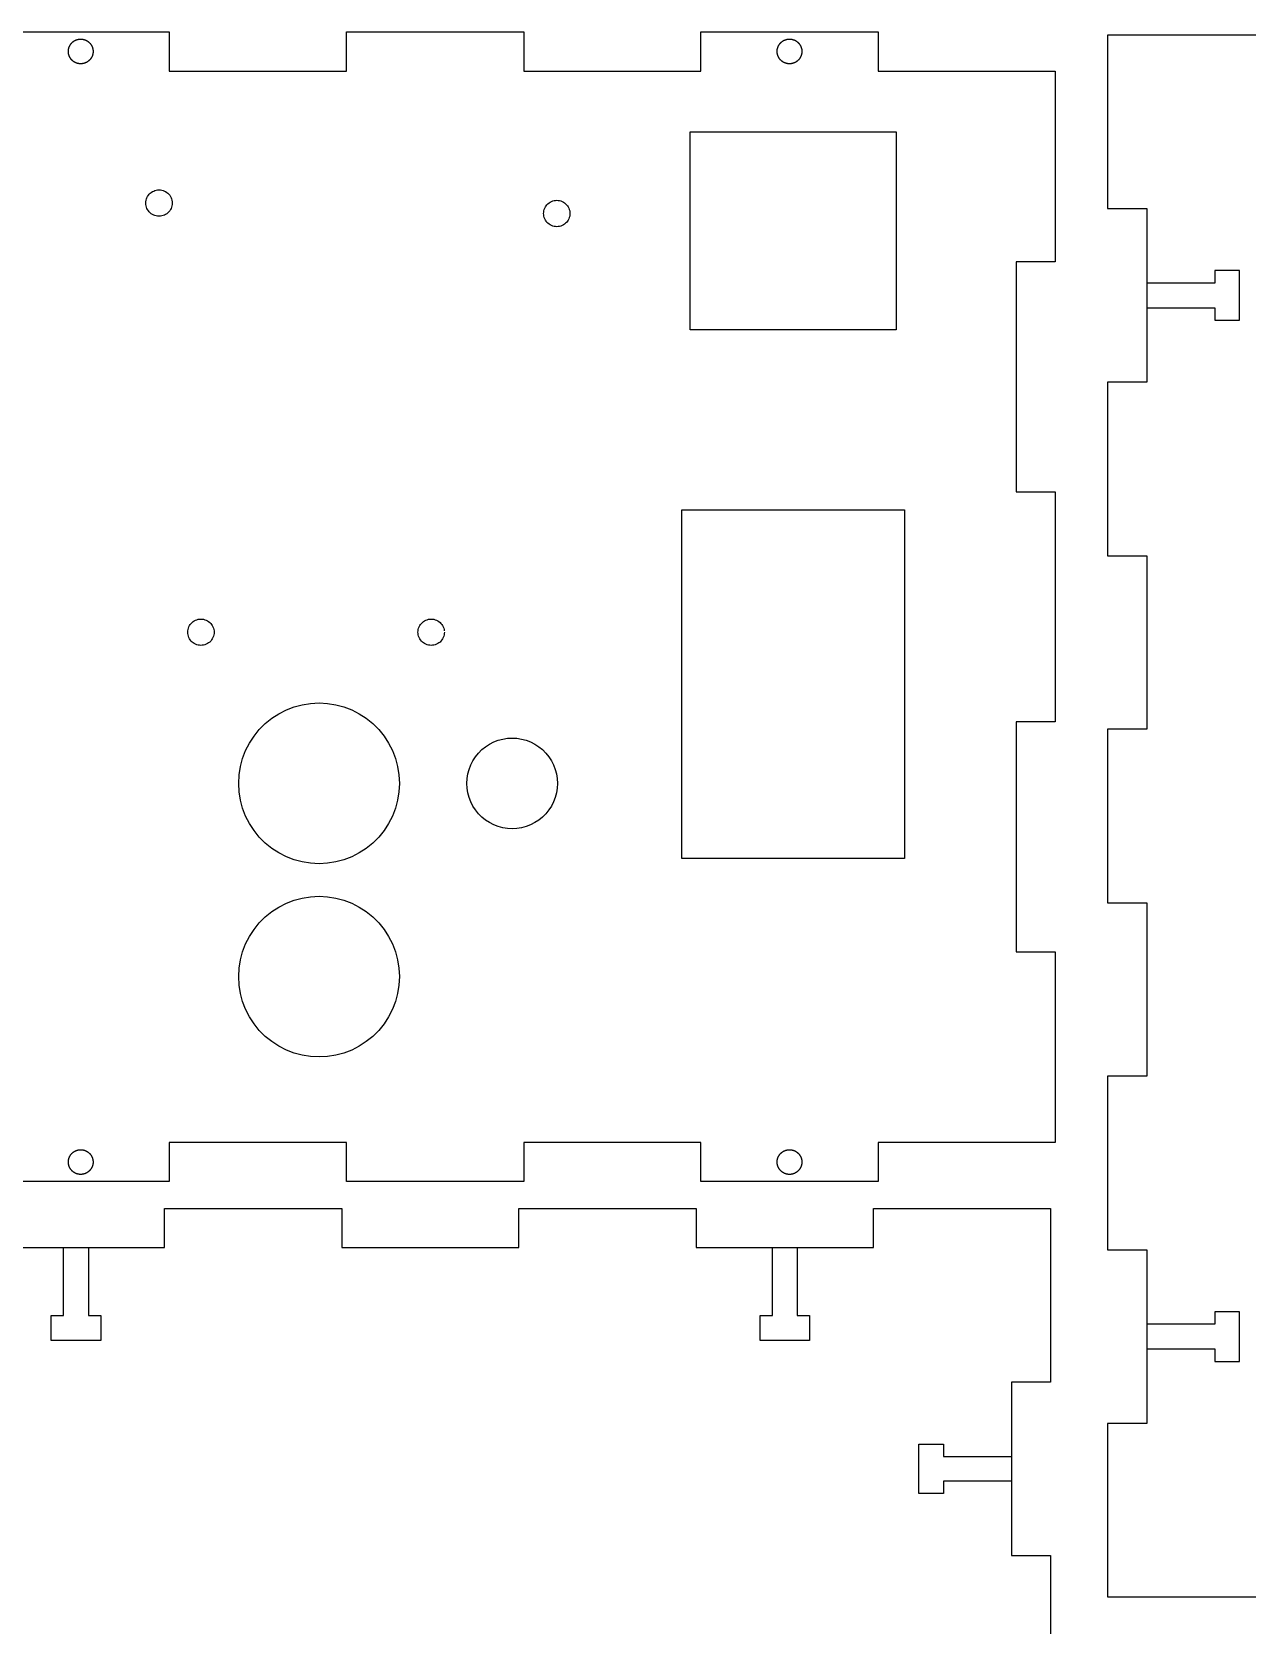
# Model space of a CAD drawing. Extents: x 9 to 577, y 117 to 593.
# Drawn here: x 165.9 to 313.4, y 399.9 to 593.2 of the extents above; entities that cross this region are included whole.
import ezdxf

# ---------------------------------------------------------------- set-up
doc = ezdxf.new("R2010")
doc.units = 0
doc.layers.add('Layer_1', color=7, linetype='CONTINUOUS')

msp = doc.modelspace()

# ---------------------------------------------------------------- linework, layer by layer
at = {"layer": 'Layer_1', "color": 7}
for points in [[(161.094279, 593.202466), (182.594278, 593.202466), (182.594278, 588.452468), (204.094278, 588.452468), (204.094278, 593.202466), (225.594277, 593.202466), (225.594277, 588.452468), (247.094276, 588.452468), (247.094276, 593.202466), (268.594276, 593.202466), (268.594276, 588.452468), (290.094275, 588.452468), (290.094275, 565.302459), (285.344277, 565.302459), (285.344277, 537.402464), (290.094275, 537.402464), (290.094275, 509.502466), (285.344277, 509.502466), (285.344277, 481.602466), (290.094275, 481.602466), (290.094275, 458.452466)], [(170.344282, 590.827453), (170.344282, 590.827453), (170.344507, 590.853699), (170.344507, 590.879946), (170.344507, 590.906193), (170.34733, 590.932439), (170.350152, 590.958404), (170.352974, 590.984368), (170.355796, 591.010333), (170.359183, 591.036297), (170.363134, 591.062262), (170.367367, 591.087944), (170.372165, 591.113626), (170.377527, 591.139308), (170.383172, 591.16499), (170.389381, 591.19039), (170.395872, 591.21579), (170.402927, 591.240908), (170.410265, 591.266026), (170.418167, 591.291144), (170.426352, 591.315979), (170.435101, 591.340533), (170.444414, 591.365086), (170.45401, 591.389357), (170.463887, 591.413628), (170.47433, 591.437617), (170.485054, 591.461324), (170.496343, 591.48503), (170.507914, 591.508455), (170.52005, 591.531597), (170.532467, 591.554739), (170.54545, 591.577599), (170.558714, 591.600177), (170.572261, 591.622473), (170.586372, 591.644486), (170.600765, 591.666217), (170.615723, 591.687666), (170.630963, 591.708833), (170.646485, 591.729999), (170.662572, 591.750884), (170.678941, 591.771486), (170.695592, 591.791806), (170.712525, 591.811844), (170.730023, 591.831599), (170.747803, 591.85079), (170.765865, 591.869699), (170.78421, 591.888326), (170.802836, 591.90667), (170.821745, 591.924733), (170.840936, 591.942513), (170.860692, 591.96001), (170.88073, 591.976944), (170.90105, 591.993595), (170.921652, 592.009964), (170.942536, 592.025768), (170.963703, 592.04129), (170.98487, 592.05653), (171.006318, 592.071488), (171.02805, 592.085882), (171.050063, 592.099993), (171.072358, 592.113539), (171.094936, 592.126804), (171.117796, 592.139786), (171.140938, 592.152204), (171.164081, 592.164339), (171.187505, 592.17591), (171.211212, 592.187199), (171.234918, 592.197924), (171.258907, 592.208366), (171.283178, 592.218244), (171.30745, 592.227839), (171.332003, 592.237153), (171.356556, 592.245902), (171.381392, 592.254086), (171.40651, 592.261988), (171.431627, 592.269326), (171.456745, 592.276382), (171.482145, 592.282873), (171.507545, 592.289082), (171.533227, 592.294726), (171.55891, 592.300088), (171.584592, 592.304886), (171.610274, 592.309119), (171.636238, 592.31307), (171.662203, 592.316457), (171.688167, 592.319279), (171.714132, 592.322102), (171.740096, 592.324924), (171.766343, 592.327746), (171.79259, 592.327746), (171.818836, 592.327746), (171.845083, 592.327972), (171.87133, 592.327746), (171.897576, 592.327746), (171.923823, 592.327746), (171.95007, 592.324924), (171.976034, 592.322102), (172.001998, 592.319279), (172.027963, 592.316457), (172.053927, 592.31307), (172.079892, 592.309119), (172.105574, 592.304886), (172.131256, 592.300088), (172.156938, 592.294726), (172.182621, 592.289082), (172.208021, 592.282873), (172.233421, 592.276382), (172.258538, 592.269326), (172.283656, 592.261988), (172.308774, 592.254086), (172.33361, 592.245902), (172.358163, 592.237153), (172.382716, 592.227839), (172.406987, 592.218244), (172.431258, 592.208366), (172.455247, 592.197924), (172.478954, 592.187199), (172.502661, 592.17591), (172.526085, 592.164339), (172.549227, 592.152204), (172.572087, 592.139786), (172.594947, 592.126804), (172.617525, 592.113539), (172.639821, 592.099993), (172.661834, 592.085882), (172.683565, 592.071488), (172.705014, 592.05653), (172.726463, 592.04129), (172.74763, 592.025768), (172.768514, 592.009964), (172.789116, 591.993595), (172.809436, 591.976944), (172.829192, 591.96001), (172.848947, 591.942513), (172.868138, 591.924733), (172.887047, 591.90667), (172.905674, 591.888326), (172.924018, 591.869699), (172.942081, 591.85079), (172.959861, 591.831599), (172.977076, 591.811844), (172.99401, 591.791806), (173.010661, 591.771486), (173.02703, 591.750884), (173.042834, 591.729999), (173.058356, 591.708833), (173.073596, 591.687666), (173.088554, 591.666217), (173.102947, 591.644486), (173.117058, 591.622473), (173.130887, 591.600177), (173.144152, 591.577599), (173.157134, 591.554739), (173.169552, 591.531597), (173.181687, 591.508455), (173.193258, 591.48503), (173.204547, 591.461324), (173.215554, 591.437617), (173.225996, 591.413628), (173.236156, 591.389357), (173.245752, 591.365086), (173.255065, 591.340533), (173.263814, 591.315979), (173.271998, 591.291144), (173.279901, 591.266026), (173.287238, 591.240908), (173.294294, 591.21579), (173.300785, 591.19039), (173.306994, 591.16499), (173.312638, 591.139308), (173.317718, 591.113626), (173.322516, 591.087944), (173.32675, 591.062262), (173.330701, 591.036297), (173.334087, 591.010333), (173.337192, 590.984368), (173.340014, 590.958404), (173.342836, 590.932439), (173.345658, 590.906193), (173.345658, 590.879946), (173.345658, 590.853699), (173.345884, 590.827453), (173.345658, 590.801206), (173.345658, 590.774959), (173.345658, 590.748713), (173.342836, 590.722466), (173.340014, 590.696502), (173.337192, 590.670537), (173.334087, 590.644573), (173.330701, 590.618608), (173.32675, 590.592644), (173.322516, 590.566962), (173.317718, 590.541279), (173.312638, 590.515597), (173.306994, 590.489915), (173.300785, 590.464515), (173.294294, 590.439115), (173.287238, 590.413997), (173.279901, 590.388879), (173.271998, 590.363762), (173.263814, 590.338926), (173.255065, 590.314373), (173.245752, 590.289819), (173.236156, 590.265548), (173.225996, 590.241277), (173.215554, 590.217288), (173.204547, 590.193582), (173.193258, 590.169875), (173.181687, 590.14645), (173.169552, 590.123308), (173.157134, 590.100448), (173.144152, 590.077588), (173.130887, 590.05501), (173.117058, 590.032715), (173.102947, 590.010702), (173.088554, 589.98897), (173.073596, 589.967522), (173.058356, 589.946073), (173.042834, 589.924906), (173.02703, 589.904022), (173.010661, 589.883419), (172.99401, 589.863099), (172.977076, 589.843344), (172.959861, 589.823588), (172.942081, 589.804397), (172.924018, 589.785488), (172.905674, 589.766862), (172.887047, 589.748517), (172.868138, 589.730455), (172.848947, 589.712675), (172.829192, 589.695177), (172.809436, 589.678244), (172.789116, 589.661593), (172.768514, 589.645224), (172.74763, 589.629419), (172.726463, 589.613897), (172.705014, 589.598657), (172.683565, 589.583982), (172.661834, 589.569588), (172.639821, 589.555477), (172.617525, 589.541648), (172.594947, 589.528384), (172.572087, 589.515402), (172.549227, 589.502984), (172.526085, 589.490848), (172.502661, 589.479277), (172.478954, 589.467988), (172.455247, 589.457264), (172.431258, 589.446822), (172.406987, 589.436944), (172.382716, 589.427348), (172.358163, 589.418035), (172.33361, 589.409286), (172.308774, 589.401102), (172.283656, 589.393199), (172.258538, 589.385862), (172.233421, 589.378806), (172.208021, 589.372315), (172.182621, 589.366106), (172.156938, 589.360462), (172.131256, 589.355382), (172.105574, 589.350584), (172.079892, 589.34635), (172.053927, 589.342399), (172.027963, 589.339013), (172.001998, 589.335908), (171.976034, 589.333086), (171.95007, 589.330264), (171.923823, 589.327442), (171.897576, 589.327442), (171.87133, 589.327442), (171.845083, 589.327216), (171.818836, 589.327442), (171.79259, 589.327442), (171.766343, 589.327442), (171.740096, 589.330264), (171.714132, 589.333086), (171.688167, 589.335908), (171.662203, 589.339013), (171.636238, 589.342399), (171.610274, 589.34635), (171.584592, 589.350584), (171.55891, 589.355382), (171.533227, 589.360462), (171.507545, 589.366106), (171.482145, 589.372315), (171.456745, 589.378806), (171.431627, 589.385862), (171.40651, 589.393199), (171.381392, 589.401102), (171.356556, 589.409286), (171.332003, 589.418035), (171.30745, 589.427348), (171.283178, 589.436944), (171.258907, 589.446822), (171.234918, 589.457264), (171.211212, 589.467988), (171.187505, 589.479277), (171.164081, 589.490848), (171.140938, 589.502984), (171.117796, 589.515402), (171.094936, 589.528384), (171.072358, 589.541648), (171.050063, 589.555477), (171.02805, 589.569588), (171.006318, 589.583982), (170.98487, 589.598657), (170.963703, 589.613897), (170.942536, 589.629419), (170.921652, 589.645224), (170.90105, 589.661593), (170.88073, 589.678244), (170.860692, 589.695177), (170.840936, 589.712675), (170.821745, 589.730455), (170.802836, 589.748517), (170.78421, 589.766862), (170.765865, 589.785488), (170.747803, 589.804397), (170.730023, 589.823588), (170.712525, 589.843344), (170.695592, 589.863099), (170.678941, 589.883419), (170.662572, 589.904022), (170.646485, 589.924906), (170.630963, 589.946073), (170.615723, 589.967522), (170.600765, 589.98897), (170.586372, 590.010702), (170.572261, 590.032715), (170.558714, 590.05501), (170.54545, 590.077588), (170.532467, 590.100448), (170.52005, 590.123308), (170.507914, 590.14645), (170.496343, 590.169875), (170.485054, 590.193582), (170.47433, 590.217288), (170.463887, 590.241277), (170.45401, 590.265548), (170.444414, 590.289819), (170.435101, 590.314373), (170.426352, 590.338926), (170.418167, 590.363762), (170.410265, 590.388879), (170.402927, 590.413997), (170.395872, 590.439115), (170.389381, 590.464515), (170.383172, 590.489915), (170.377527, 590.515597), (170.372165, 590.541279), (170.367367, 590.566962), (170.363134, 590.592644), (170.359183, 590.618608), (170.355796, 590.644573), (170.352974, 590.670537), (170.350152, 590.696502), (170.34733, 590.722466), (170.344507, 590.748713), (170.344507, 590.774959), (170.344507, 590.801206), (170.344282, 590.827453)], [(256.344279, 590.827453), (256.344279, 590.827453), (256.344505, 590.853699), (256.344505, 590.879946), (256.344505, 590.906193), (256.347327, 590.932439), (256.350149, 590.958404), (256.352971, 590.984368), (256.356076, 591.010333), (256.359462, 591.036297), (256.363414, 591.062262), (256.367647, 591.087944), (256.372445, 591.113626), (256.377807, 591.139308), (256.383451, 591.16499), (256.38966, 591.19039), (256.396151, 591.21579), (256.403207, 591.240908), (256.410545, 591.266026), (256.418447, 591.291144), (256.426631, 591.315979), (256.43538, 591.340533), (256.444694, 591.365086), (256.454289, 591.389357), (256.464167, 591.413628), (256.474609, 591.437617), (256.485334, 591.461324), (256.496622, 591.48503), (256.508194, 591.508455), (256.520329, 591.531597), (256.532747, 591.554739), (256.545729, 591.577599), (256.558994, 591.600177), (256.57254, 591.622473), (256.586651, 591.644486), (256.601045, 591.666217), (256.616002, 591.687666), (256.631242, 591.708833), (256.646765, 591.729999), (256.662569, 591.750884), (256.678938, 591.771486), (256.695589, 591.791806), (256.712522, 591.811844), (256.73002, 591.831599), (256.7478, 591.85079), (256.765862, 591.869699), (256.784207, 591.888326), (256.802834, 591.90667), (256.821742, 591.924733), (256.840934, 591.942513), (256.860689, 591.96001), (256.880727, 591.976944), (256.901047, 591.993595), (256.921649, 592.009964), (256.942534, 592.025768), (256.9637, 592.04129), (256.985149, 592.05653), (257.006598, 592.071488), (257.028329, 592.085882), (257.050342, 592.099993), (257.072638, 592.113539), (257.095216, 592.126804), (257.118076, 592.139786), (257.141218, 592.152204), (257.16436, 592.164339), (257.187785, 592.17591), (257.211491, 592.187199), (257.235198, 592.197924), (257.259187, 592.208366), (257.283458, 592.218244), (257.307729, 592.227839), (257.332282, 592.237153), (257.356836, 592.245902), (257.381671, 592.254086), (257.406789, 592.261988), (257.431907, 592.269326), (257.457025, 592.276382), (257.482425, 592.282873), (257.507825, 592.289082), (257.533507, 592.294726), (257.559189, 592.300088), (257.584871, 592.304886), (257.610554, 592.309119), (257.636518, 592.31307), (257.662482, 592.316457), (257.688447, 592.319279), (257.714411, 592.322102), (257.740376, 592.324924), (257.766622, 592.327746), (257.792869, 592.327746), (257.819116, 592.327746), (257.845362, 592.327972), (257.871609, 592.327746), (257.897856, 592.327746), (257.924102, 592.327746), (257.950349, 592.324924), (257.976314, 592.322102), (258.002278, 592.319279), (258.028242, 592.316457), (258.054207, 592.31307), (258.080171, 592.309119), (258.105854, 592.304886), (258.131536, 592.300088), (258.157218, 592.294726), (258.1829, 592.289082), (258.2083, 592.282873), (258.2337, 592.276382), (258.258818, 592.269326), (258.283936, 592.261988), (258.309054, 592.254086), (258.333889, 592.245902), (258.358442, 592.237153), (258.382996, 592.227839), (258.407267, 592.218244), (258.431538, 592.208366), (258.455527, 592.197924), (258.479234, 592.187199), (258.50294, 592.17591), (258.526365, 592.164339), (258.549507, 592.152204), (258.572649, 592.139786), (258.595509, 592.126804), (258.618087, 592.113539), (258.640382, 592.099993), (258.662396, 592.085882), (258.684127, 592.071488), (258.705576, 592.05653), (258.726742, 592.04129), (258.747909, 592.025768), (258.768794, 592.009964), (258.789396, 591.993595), (258.809716, 591.976944), (258.829754, 591.96001), (258.849509, 591.942513), (258.8687, 591.924733), (258.887609, 591.90667), (258.906236, 591.888326), (258.92458, 591.869699), (258.942642, 591.85079), (258.960422, 591.831599), (258.97792, 591.811844), (258.994854, 591.791806), (259.011505, 591.771486), (259.027874, 591.750884), (259.04396, 591.729999), (259.059482, 591.708833), (259.074722, 591.687666), (259.08968, 591.666217), (259.104074, 591.644486), (259.118185, 591.622473), (259.131731, 591.600177), (259.144996, 591.577599), (259.157978, 591.554739), (259.170396, 591.531597), (259.182531, 591.508455), (259.194102, 591.48503), (259.205391, 591.461324), (259.216116, 591.437617), (259.226558, 591.413628), (259.236436, 591.389357), (259.246031, 591.365086), (259.255345, 591.340533), (259.264094, 591.315979), (259.272278, 591.291144), (259.28018, 591.266026), (259.287518, 591.240908), (259.294574, 591.21579), (259.301065, 591.19039), (259.307274, 591.16499), (259.312918, 591.139308), (259.31828, 591.113626), (259.323078, 591.087944), (259.327311, 591.062262), (259.331262, 591.036297), (259.334649, 591.010333), (259.337471, 590.984368), (259.340294, 590.958404), (259.343116, 590.932439), (259.345938, 590.906193), (259.345938, 590.879946), (259.345938, 590.853699), (259.346164, 590.827453), (259.345938, 590.801206), (259.345938, 590.774959), (259.345938, 590.748713), (259.343116, 590.722466), (259.340294, 590.696502), (259.337471, 590.670537), (259.334649, 590.644573), (259.331262, 590.618608), (259.327311, 590.592644), (259.323078, 590.566962), (259.31828, 590.541279), (259.312918, 590.515597), (259.307274, 590.489915), (259.301065, 590.464515), (259.294574, 590.439115), (259.287518, 590.413997), (259.28018, 590.388879), (259.272278, 590.363762), (259.264094, 590.338926), (259.255345, 590.314373), (259.246031, 590.289819), (259.236436, 590.265548), (259.226558, 590.241277), (259.216116, 590.217288), (259.205391, 590.193582), (259.194102, 590.169875), (259.182531, 590.14645), (259.170396, 590.123308), (259.157978, 590.100448), (259.144996, 590.077588), (259.131731, 590.05501), (259.118185, 590.032715), (259.104074, 590.010702), (259.08968, 589.98897), (259.074722, 589.967522), (259.059482, 589.946073), (259.04396, 589.924906), (259.027874, 589.904022), (259.011505, 589.883419), (258.994854, 589.863099), (258.97792, 589.843344), (258.960422, 589.823588), (258.942642, 589.804397), (258.92458, 589.785488), (258.906236, 589.766862), (258.887609, 589.748517), (258.8687, 589.730455), (258.849509, 589.712675), (258.829754, 589.695177), (258.809716, 589.678244), (258.789396, 589.661593), (258.768794, 589.645224), (258.747909, 589.629419), (258.726742, 589.613897), (258.705576, 589.598657), (258.684127, 589.583982), (258.662396, 589.569588), (258.640382, 589.555477), (258.618087, 589.541648), (258.595509, 589.528384), (258.572649, 589.515402), (258.549507, 589.502984), (258.526365, 589.490848), (258.50294, 589.479277), (258.479234, 589.467988), (258.455527, 589.457264), (258.431538, 589.446822), (258.407267, 589.436944), (258.382996, 589.427348), (258.358442, 589.418035), (258.333889, 589.409286), (258.309054, 589.401102), (258.283936, 589.393199), (258.258818, 589.385862), (258.2337, 589.378806), (258.2083, 589.372315), (258.1829, 589.366106), (258.157218, 589.360462), (258.131536, 589.355382), (258.105854, 589.350584), (258.080171, 589.34635), (258.054207, 589.342399), (258.028242, 589.339013), (258.002278, 589.335908), (257.976314, 589.333086), (257.950349, 589.330264), (257.924102, 589.327442), (257.897856, 589.327442), (257.871609, 589.327442), (257.845362, 589.327216), (257.819116, 589.327442), (257.792869, 589.327442), (257.766622, 589.327442), (257.740376, 589.330264), (257.714411, 589.333086), (257.688447, 589.335908), (257.662482, 589.339013), (257.636518, 589.342399), (257.610554, 589.34635), (257.584871, 589.350584), (257.559189, 589.355382), (257.533507, 589.360462), (257.507825, 589.366106), (257.482425, 589.372315), (257.457025, 589.378806), (257.431907, 589.385862), (257.406789, 589.393199), (257.381671, 589.401102), (257.356836, 589.409286), (257.332282, 589.418035), (257.307729, 589.427348), (257.283458, 589.436944), (257.259187, 589.446822), (257.235198, 589.457264), (257.211491, 589.467988), (257.187785, 589.479277), (257.16436, 589.490848), (257.141218, 589.502984), (257.118076, 589.515402), (257.095216, 589.528384), (257.072638, 589.541648), (257.050342, 589.555477), (257.028329, 589.569588), (257.006598, 589.583982), (256.985149, 589.598657), (256.9637, 589.613897), (256.942534, 589.629419), (256.921649, 589.645224), (256.901047, 589.661593), (256.880727, 589.678244), (256.860689, 589.695177), (256.840934, 589.712675), (256.821742, 589.730455), (256.802834, 589.748517), (256.784207, 589.766862), (256.765862, 589.785488), (256.7478, 589.804397), (256.73002, 589.823588), (256.712522, 589.843344), (256.695589, 589.863099), (256.678938, 589.883419), (256.662569, 589.904022), (256.646765, 589.924906), (256.631242, 589.946073), (256.616002, 589.967522), (256.601045, 589.98897), (256.586651, 590.010702), (256.57254, 590.032715), (256.558994, 590.05501), (256.545729, 590.077588), (256.532747, 590.100448), (256.520329, 590.123308), (256.508194, 590.14645), (256.496622, 590.169875), (256.485334, 590.193582), (256.474609, 590.217288), (256.464167, 590.241277), (256.454289, 590.265548), (256.444694, 590.289819), (256.43538, 590.314373), (256.426631, 590.338926), (256.418447, 590.363762), (256.410545, 590.388879), (256.403207, 590.413997), (256.396151, 590.439115), (256.38966, 590.464515), (256.383451, 590.489915), (256.377807, 590.515597), (256.372445, 590.541279), (256.367647, 590.566962), (256.363414, 590.592644), (256.359462, 590.618608), (256.356076, 590.644573), (256.352971, 590.670537), (256.350149, 590.696502), (256.347327, 590.722466), (256.344505, 590.748713), (256.344505, 590.774959), (256.344505, 590.801206), (256.344279, 590.827453)], [(317.939469, 592.813213), (296.439469, 592.813213), (296.439469, 571.757658), (301.189467, 571.757658), (301.189467, 550.702105), (296.439469, 550.702105), (296.439469, 529.646549), (301.189467, 529.646549), (301.189467, 508.590993), (296.439469, 508.590993), (296.439469, 487.535437), (301.189467, 487.535437), (301.189467, 466.479882), (296.439469, 466.479882), (296.439469, 445.424326), (301.189467, 445.424326), (301.189467, 424.36877), (296.439469, 424.36877), (296.439469, 403.313214), (317.939469, 403.313214)], [(245.791104, 557.062696), (245.791104, 581.062696), (270.791104, 581.062696), (270.791104, 557.062696), (245.791104, 557.062696)], [(182.947897, 572.432725), (182.938894, 572.265734), (182.912904, 572.099731), (182.869896, 571.938723), (182.809899, 571.781723), (182.733896, 571.632738), (182.641898, 571.492727), (182.536897, 571.361725), (182.418897, 571.243725), (182.287898, 571.138725), (182.147899, 571.046726), (181.998897, 570.970726), (181.841896, 570.910726), (181.680897, 570.867726), (181.514897, 570.841734), (181.347897, 570.832722), (181.180898, 570.841728), (181.014898, 570.867718), (180.853898, 570.910726), (180.696898, 570.970726), (180.547896, 571.046726), (180.407897, 571.138725), (180.276898, 571.243725), (180.158898, 571.361725), (180.053897, 571.492727), (179.961898, 571.632738), (179.885899, 571.781723), (179.825898, 571.938723), (179.782896, 572.099731), (179.756903, 572.265734), (179.747895, 572.432725), (179.756901, 572.599716), (179.782891, 572.765719), (179.825898, 572.926726), (179.885899, 573.083727), (179.961898, 573.23274), (180.053897, 573.372722), (180.158898, 573.50373), (180.276898, 573.621727), (180.407897, 573.726714), (180.547896, 573.818718), (180.696898, 573.89472), (180.853898, 573.954721), (181.014898, 573.997732), (181.180898, 574.023696), (181.347897, 574.032727), (181.514897, 574.023696), (181.680897, 573.99776), (181.841896, 573.954721), (181.998897, 573.89472), (182.147899, 573.818718), (182.287898, 573.726714), (182.418897, 573.621727), (182.536897, 573.50373), (182.641898, 573.372722), (182.733896, 573.23274), (182.809899, 573.083727), (182.869896, 572.926726), (182.912899, 572.765719), (182.938891, 572.599716), (182.9479, 572.432725)], [(231.207897, 571.162728), (231.198894, 570.995725), (231.172904, 570.829725), (231.129896, 570.668726), (231.069896, 570.511726), (230.993896, 570.362726), (230.901898, 570.222727), (230.796897, 570.091725), (230.678897, 569.973725), (230.547898, 569.868725), (230.407899, 569.776726), (230.258897, 569.700726), (230.101896, 569.640726), (229.940897, 569.597726), (229.774897, 569.571734), (229.607897, 569.562722), (229.440898, 569.571728), (229.274898, 569.597718), (229.113898, 569.640726), (228.956898, 569.700726), (228.807896, 569.776726), (228.667897, 569.868725), (228.536898, 569.973725), (228.418898, 570.091725), (228.313897, 570.222727), (228.221898, 570.362726), (228.145899, 570.511726), (228.085898, 570.668726), (228.042896, 570.829725), (228.016903, 570.995725), (228.007895, 571.162728), (228.016901, 571.329727), (228.042891, 571.495727), (228.085898, 571.656726), (228.145899, 571.813727), (228.221898, 571.96274), (228.313897, 572.102722), (228.418898, 572.23373), (228.536898, 572.351727), (228.667897, 572.456714), (228.807896, 572.548718), (228.956898, 572.62472), (229.113898, 572.684721), (229.274898, 572.727732), (229.440898, 572.753696), (229.607897, 572.762727), (229.774897, 572.753696), (229.940897, 572.72776), (230.101896, 572.684721), (230.258897, 572.62472), (230.407899, 572.548718), (230.547898, 572.456714), (230.678897, 572.351727), (230.796897, 572.23373), (230.901898, 572.102722), (230.993896, 571.96274), (231.069896, 571.813727), (231.129896, 571.656726), (231.172899, 571.495727), (231.198891, 571.329727), (231.2079, 571.162728)], [(301.189467, 559.72988), (309.439471, 559.72988), (309.439471, 558.22988), (312.439465, 558.22988), (312.439465, 559.72988), (312.439465, 559.72988), (312.439465, 561.229883), (312.439465, 561.229883), (312.439465, 562.729882), (312.439465, 562.729882), (312.439465, 564.229882), (309.439471, 564.229882), (309.439471, 562.729882), (301.189467, 562.729882)], [(244.791104, 492.912682), (244.791104, 535.212696), (271.791104, 535.212696), (271.791104, 492.912682), (244.791104, 492.912682)], [(188.027897, 520.362728), (188.018894, 520.195725), (187.992904, 520.029725), (187.949896, 519.868726), (187.889899, 519.711726), (187.813896, 519.562726), (187.721898, 519.422727), (187.616897, 519.291725), (187.498897, 519.173725), (187.367898, 519.068725), (187.227899, 518.976726), (187.078897, 518.900726), (186.921896, 518.840726), (186.760897, 518.797726), (186.594897, 518.771734), (186.427897, 518.762722), (186.260898, 518.771728), (186.094898, 518.797718), (185.933898, 518.840726), (185.776898, 518.900726), (185.627896, 518.976726), (185.487897, 519.068725), (185.356898, 519.173725), (185.238898, 519.291725), (185.133897, 519.422727), (185.041898, 519.562726), (184.965899, 519.711726), (184.905898, 519.868726), (184.862896, 520.029725), (184.836903, 520.195725), (184.827895, 520.362728), (184.836901, 520.529727), (184.862891, 520.695727), (184.905898, 520.856726), (184.965899, 521.013727), (185.041898, 521.162726), (185.133897, 521.302725), (185.238898, 521.433727), (185.356898, 521.551727), (185.487897, 521.656725), (185.627896, 521.748726), (185.776898, 521.824726), (185.933898, 521.884727), (186.094898, 521.927726), (186.260898, 521.953719), (186.427897, 521.96273), (186.594897, 521.953724), (186.760897, 521.927734), (186.921896, 521.884727), (187.078897, 521.824726), (187.227899, 521.748726), (187.367898, 521.656725), (187.498897, 521.551727), (187.616897, 521.433727), (187.721898, 521.302725), (187.813896, 521.162726), (187.889899, 521.013727), (187.949896, 520.856726), (187.992899, 520.695727), (188.018891, 520.529727), (188.0279, 520.362728)], [(215.967897, 520.362728), (215.958894, 520.195725), (215.932904, 520.029725), (215.889896, 519.868726), (215.829896, 519.711726), (215.753896, 519.562726), (215.661898, 519.422727), (215.556897, 519.291725), (215.438897, 519.173725), (215.307898, 519.068725), (215.167899, 518.976726), (215.018897, 518.900726), (214.861896, 518.840726), (214.700897, 518.797726), (214.534897, 518.771734), (214.367897, 518.762722), (214.200898, 518.771728), (214.034898, 518.797718), (213.873898, 518.840726), (213.716898, 518.900726), (213.567896, 518.976726), (213.427897, 519.068725), (213.296898, 519.173725), (213.178898, 519.291725), (213.073897, 519.422727), (212.981898, 519.562726), (212.905899, 519.711726), (212.845898, 519.868726), (212.802896, 520.029725), (212.776903, 520.195725), (212.767895, 520.362728), (212.776901, 520.529727), (212.802891, 520.695727), (212.845898, 520.856726), (212.905899, 521.013727), (212.981898, 521.162726), (213.073897, 521.302725), (213.178898, 521.433727), (213.296898, 521.551727), (213.427897, 521.656725), (213.567896, 521.748726), (213.716898, 521.824726), (213.873898, 521.884727), (214.034898, 521.927726), (214.200898, 521.953719), (214.367897, 521.96273), (214.534897, 521.953724), (214.700897, 521.927734), (214.861896, 521.884727), (215.018897, 521.824726), (215.167899, 521.748726), (215.307898, 521.656725), (215.438897, 521.551727), (215.556897, 521.433727), (215.661898, 521.302725), (215.753896, 521.162726), (215.829896, 521.013727), (215.889896, 520.856726), (215.932899, 520.695727), (215.958891, 520.529727)], [(210.509853, 502.025694), (210.456853, 501.006703), (210.296853, 499.99869), (210.032853, 499.01269), (209.666853, 498.059682), (209.203853, 497.1507), (208.647853, 496.294692), (208.005853, 495.501704), (207.283853, 494.779695), (206.490853, 494.137696), (205.634853, 493.58169), (204.725853, 493.118704), (203.772853, 492.75269), (202.786853, 492.4887), (201.778853, 492.328708), (200.759853, 492.275707), (199.740853, 492.328708), (198.732853, 492.4887), (197.746853, 492.75269), (196.793853, 493.118704), (195.884853, 493.58169), (195.028853, 494.137696), (194.235853, 494.779695), (193.513853, 495.501704), (192.871853, 496.294692), (192.315853, 497.1507), (191.852853, 498.059682), (191.486853, 499.01269), (191.222853, 499.99869), (191.062853, 501.006703), (191.009853, 502.025694), (191.062853, 503.044686), (191.222853, 504.052699), (191.486853, 505.038699), (191.852853, 505.991707), (192.315853, 506.900688), (192.871853, 507.756696), (193.513853, 508.549684), (194.235853, 509.271693), (195.028853, 509.913692), (195.884853, 510.469698), (196.793853, 510.932684), (197.746853, 511.298698), (198.732853, 511.562689), (199.740853, 511.722709), (200.759853, 511.775682), (201.778853, 511.722709), (202.786853, 511.562689), (203.772853, 511.298698), (204.725853, 510.932684), (205.634853, 510.469698), (206.490853, 509.913692), (207.283853, 509.271693), (208.005853, 508.549684), (208.647853, 507.756696), (209.203853, 506.900688), (209.666853, 505.991707), (210.032853, 505.038699), (210.296853, 504.052699), (210.456853, 503.044686), (210.509853, 502.025694)], [(229.698835, 502.025694), (229.668835, 501.450695), (229.578835, 500.881706), (229.429835, 500.3257), (229.223835, 499.788688), (228.961835, 499.275693), (228.648835, 498.792698), (228.285835, 498.345686), (227.878835, 497.938693), (227.431835, 497.575699), (226.948835, 497.262686), (226.435835, 497.000699), (225.898835, 496.794705), (225.342835, 496.645692), (224.773835, 496.555691), (224.198835, 496.525691), (223.623835, 496.555691), (223.054835, 496.645692), (222.498835, 496.794705), (221.961835, 497.000699), (221.448835, 497.262686), (220.965835, 497.575699), (220.518835, 497.938693), (220.111835, 498.345686), (219.748835, 498.792698), (219.435835, 499.275693), (219.173835, 499.788688), (218.967835, 500.3257), (218.818835, 500.881706), (218.728835, 501.450695), (218.698835, 502.025694), (218.728835, 502.600694), (218.818835, 503.169682), (218.967835, 503.725688), (219.173835, 504.2627), (219.435835, 504.775696), (219.748835, 505.258691), (220.111835, 505.705703), (220.518835, 506.112695), (220.965835, 506.47569), (221.448835, 506.788702), (221.961835, 507.050689), (222.498835, 507.256683), (223.054835, 507.405696), (223.623835, 507.495697), (224.198835, 507.525697), (224.773835, 507.495697), (225.342835, 507.405696), (225.898835, 507.256683), (226.435835, 507.050689), (226.948835, 506.788702), (227.431835, 506.47569), (227.878835, 506.112695), (228.285835, 505.705703), (228.648835, 505.258691), (228.961835, 504.775696), (229.223835, 504.2627), (229.429835, 503.725688), (229.578835, 503.169682), (229.668835, 502.600694), (229.698835, 502.025694)], [(210.509853, 478.573634), (210.456853, 477.554643), (210.296853, 476.54663), (210.032853, 475.56063), (209.666853, 474.607622), (209.203853, 473.698641), (208.647853, 472.842632), (208.005853, 472.049644), (207.283853, 471.327635), (206.490853, 470.685636), (205.634853, 470.12963), (204.725853, 469.666645), (203.772853, 469.300631), (202.786853, 469.03664), (201.778853, 468.876648), (200.759853, 468.823647), (199.740853, 468.876648), (198.732853, 469.03664), (197.746853, 469.300631), (196.793853, 469.666645), (195.884853, 470.12963), (195.028853, 470.685636), (194.235853, 471.327635), (193.513853, 472.049644), (192.871853, 472.842632), (192.315853, 473.698641), (191.852853, 474.607622), (191.486853, 475.56063), (191.222853, 476.54663), (191.062853, 477.554643), (191.009853, 478.573634), (191.062853, 479.592626), (191.222853, 480.600639), (191.486853, 481.586639), (191.852853, 482.539647), (192.315853, 483.448628), (192.871853, 484.304636), (193.513853, 485.097624), (194.235853, 485.819633), (195.028853, 486.461633), (195.884853, 487.017639), (196.793853, 487.480624), (197.746853, 487.846638), (198.732853, 488.110629), (199.740853, 488.270649), (200.759853, 488.323622), (201.778853, 488.270649), (202.786853, 488.110629), (203.772853, 487.846638), (204.725853, 487.480624), (205.634853, 487.017639), (206.490853, 486.461633), (207.283853, 485.819633), (208.005853, 485.097624), (208.647853, 484.304636), (209.203853, 483.448628), (209.666853, 482.539647), (210.032853, 481.586639), (210.296853, 480.600639), (210.456853, 479.592626), (210.509853, 478.573634)], [(290.094275, 458.452466), (268.594276, 458.452466), (268.594276, 453.702465), (247.094276, 453.702465), (247.094276, 458.452466), (225.594277, 458.452466), (225.594277, 453.702465), (204.094278, 453.702465), (204.094278, 458.452466), (182.594278, 458.452466), (182.594278, 453.702465), (161.094279, 453.702465)], [(170.344282, 456.077464), (170.344282, 456.077464), (170.344507, 456.103654), (170.344507, 456.129816), (170.344507, 456.155978), (170.34733, 456.182112), (170.350152, 456.208217), (170.352974, 456.234267), (170.355796, 456.260287), (170.359183, 456.286252), (170.363134, 456.31216), (170.367367, 456.337983), (170.372165, 456.363722), (170.377527, 456.389376), (170.383172, 456.414945), (170.389381, 456.440402), (170.395872, 456.465745), (170.402927, 456.490976), (170.410265, 456.516065), (170.418167, 456.541042), (170.426352, 456.565878), (170.435101, 456.590544), (170.444414, 456.615069), (170.45401, 456.639425), (170.463887, 456.663611), (170.47433, 456.687628), (170.485054, 456.711448), (170.496343, 456.73507), (170.507914, 456.758494), (170.52005, 456.781721), (170.532467, 456.804722), (170.54545, 456.827498), (170.558714, 456.850047), (170.572261, 456.872371), (170.586372, 456.894441), (170.600765, 456.916285), (170.615723, 456.937847), (170.630963, 456.959154), (170.646485, 456.980208), (170.662572, 457.00098), (170.678941, 457.021469), (170.695592, 457.041676), (170.712525, 457.061573), (170.730023, 457.081187), (170.747803, 457.100491), (170.765865, 457.119485), (170.78421, 457.138168), (170.802836, 457.156512), (170.821745, 457.174546), (170.840936, 457.192242), (170.860692, 457.209598), (170.88073, 457.226588), (170.90105, 457.243239), (170.921652, 457.259523), (170.942536, 457.275469), (170.963703, 457.291048), (170.98487, 457.306259), (171.006318, 457.321076), (171.02805, 457.335526), (171.050063, 457.349581), (171.072358, 457.363268), (171.094936, 457.376561), (171.117796, 457.389459), (171.140938, 457.401961), (171.164081, 457.41404), (171.187505, 457.425724), (171.211212, 457.436985), (171.234918, 457.44785), (171.258907, 457.458293), (171.283178, 457.468311), (171.30745, 457.477907), (171.332003, 457.487079), (171.356556, 457.495828), (171.381392, 457.504125), (171.40651, 457.511999), (171.431627, 457.519422), (171.456745, 457.526421), (171.482145, 457.532969), (171.507545, 457.539093), (171.533227, 457.544765), (171.55891, 457.549987), (171.584592, 457.554756), (171.610274, 457.559074), (171.636238, 457.562941), (171.662203, 457.566355), (171.688167, 457.569319), (171.714132, 457.571859), (171.740096, 457.573834), (171.766343, 457.575528), (171.79259, 457.576657), (171.818836, 457.577221), (171.845083, 457.57745), (171.87133, 457.577221), (171.897576, 457.576657), (171.923823, 457.575528), (171.95007, 457.573834), (171.976034, 457.571859), (172.001998, 457.569319), (172.027963, 457.566355), (172.053927, 457.562941), (172.079892, 457.559074), (172.105574, 457.554756), (172.131256, 457.549987), (172.156938, 457.544765), (172.182621, 457.539093), (172.208021, 457.532969), (172.233421, 457.526421), (172.258538, 457.519422), (172.283656, 457.511999), (172.308774, 457.504125), (172.33361, 457.495828), (172.358163, 457.487079), (172.382716, 457.477907), (172.406987, 457.468311), (172.431258, 457.458293), (172.455247, 457.44785), (172.478954, 457.436985), (172.502661, 457.425724), (172.526085, 457.41404), (172.549227, 457.401961), (172.572087, 457.389459), (172.594947, 457.376561), (172.617525, 457.363268), (172.639821, 457.349581), (172.661834, 457.335526), (172.683565, 457.321076), (172.705014, 457.306259), (172.726463, 457.291048), (172.74763, 457.275469), (172.768514, 457.259523), (172.789116, 457.243239), (172.809436, 457.226588), (172.829192, 457.209598), (172.848947, 457.192242), (172.868138, 457.174546), (172.887047, 457.156512), (172.905674, 457.138168), (172.924018, 457.119485), (172.942081, 457.100491), (172.959861, 457.081187), (172.977076, 457.061573), (172.99401, 457.041676), (173.010661, 457.021469), (173.02703, 457.00098), (173.042834, 456.980208), (173.058356, 456.959154), (173.073596, 456.937847), (173.088554, 456.916285), (173.102947, 456.894441), (173.117058, 456.872371), (173.130887, 456.850047), (173.144152, 456.827498), (173.157134, 456.804722), (173.169552, 456.781721), (173.181687, 456.758494), (173.193258, 456.73507), (173.204547, 456.711448), (173.215554, 456.687628), (173.225996, 456.663611), (173.236156, 456.639425), (173.245752, 456.615069), (173.255065, 456.590544), (173.263814, 456.565878), (173.271998, 456.541042), (173.279901, 456.516065), (173.287238, 456.490976), (173.294294, 456.465745), (173.300785, 456.440402), (173.306994, 456.414945), (173.312638, 456.389376), (173.317718, 456.363722), (173.322516, 456.337983), (173.32675, 456.31216), (173.330701, 456.286252), (173.334087, 456.260287), (173.337192, 456.234267), (173.340014, 456.208217), (173.342836, 456.182112), (173.345658, 456.155978), (173.345658, 456.129816), (173.345658, 456.103654), (173.345884, 456.077464), (173.345658, 456.051302), (173.345658, 456.02514), (173.345658, 455.998978), (173.342836, 455.972844), (173.340014, 455.946739), (173.337192, 455.920689), (173.334087, 455.894669), (173.330701, 455.868704), (173.32675, 455.842824), (173.322516, 455.817001), (173.317718, 455.791262), (173.312638, 455.765608), (173.306994, 455.740039), (173.300785, 455.714583), (173.294294, 455.689239), (173.287238, 455.664008), (173.279901, 455.638919), (173.271998, 455.613942), (173.263814, 455.589107), (173.255065, 455.56444), (173.245752, 455.539915), (173.236156, 455.515559), (173.225996, 455.491373), (173.215554, 455.467356), (173.204547, 455.443536), (173.193258, 455.419914), (173.181687, 455.39649), (173.169552, 455.373263), (173.157134, 455.350262), (173.144152, 455.327487), (173.130887, 455.304937), (173.117058, 455.282613), (173.102947, 455.260543), (173.088554, 455.238728), (173.073596, 455.217138), (173.058356, 455.19583), (173.042834, 455.174776), (173.02703, 455.154005), (173.010661, 455.133515), (172.99401, 455.113308), (172.977076, 455.093411), (172.959861, 455.073797), (172.942081, 455.054493), (172.924018, 455.035499), (172.905674, 455.016816), (172.887047, 454.998472), (172.868138, 454.980438), (172.848947, 454.962743), (172.829192, 454.945386), (172.809436, 454.928396), (172.789116, 454.911745), (172.768514, 454.895461), (172.74763, 454.879515), (172.726463, 454.863937), (172.705014, 454.848725), (172.683565, 454.833908), (172.661834, 454.819458), (172.639821, 454.805404), (172.617525, 454.791716), (172.594947, 454.778423), (172.572087, 454.765526), (172.549227, 454.753023), (172.526085, 454.740944), (172.502661, 454.72926), (172.478954, 454.717999), (172.455247, 454.707134), (172.431258, 454.696692), (172.406987, 454.686673), (172.382716, 454.677077), (172.358163, 454.667905), (172.33361, 454.659156), (172.308774, 454.650859), (172.283656, 454.642985), (172.258538, 454.635562), (172.233421, 454.628563), (172.208021, 454.622016), (172.182621, 454.615891), (172.156938, 454.610219), (172.131256, 454.604998), (172.105574, 454.600228), (172.079892, 454.59591), (172.053927, 454.592044), (172.027963, 454.588629), (172.001998, 454.585665), (171.976034, 454.583125), (171.95007, 454.58115), (171.923823, 454.579457), (171.897576, 454.578328), (171.87133, 454.577763), (171.845083, 454.577535), (171.818836, 454.577763), (171.79259, 454.578328), (171.766343, 454.579457), (171.740096, 454.58115), (171.714132, 454.583125), (171.688167, 454.585665), (171.662203, 454.588629), (171.636238, 454.592044), (171.610274, 454.59591), (171.584592, 454.600228), (171.55891, 454.604998), (171.533227, 454.610219), (171.507545, 454.615891), (171.482145, 454.622016), (171.456745, 454.628563), (171.431627, 454.635562), (171.40651, 454.642985), (171.381392, 454.650859), (171.356556, 454.659156), (171.332003, 454.667905), (171.30745, 454.677077), (171.283178, 454.686673), (171.258907, 454.696692), (171.234918, 454.707134), (171.211212, 454.717999), (171.187505, 454.72926), (171.164081, 454.740944), (171.140938, 454.753023), (171.117796, 454.765526), (171.094936, 454.778423), (171.072358, 454.791716), (171.050063, 454.805404), (171.02805, 454.819458), (171.006318, 454.833908), (170.98487, 454.848725), (170.963703, 454.863937), (170.942536, 454.879515), (170.921652, 454.895461), (170.90105, 454.911745), (170.88073, 454.928396), (170.860692, 454.945386), (170.840936, 454.962743), (170.821745, 454.980438), (170.802836, 454.998472), (170.78421, 455.016816), (170.765865, 455.035499), (170.747803, 455.054493), (170.730023, 455.073797), (170.712525, 455.093411), (170.695592, 455.113308), (170.678941, 455.133515), (170.662572, 455.154005), (170.646485, 455.174776), (170.630963, 455.19583), (170.615723, 455.217138), (170.600765, 455.238728), (170.586372, 455.260543), (170.572261, 455.282613), (170.558714, 455.304937), (170.54545, 455.327487), (170.532467, 455.350262), (170.52005, 455.373263), (170.507914, 455.39649), (170.496343, 455.419914), (170.485054, 455.443536), (170.47433, 455.467356), (170.463887, 455.491373), (170.45401, 455.515559), (170.444414, 455.539915), (170.435101, 455.56444), (170.426352, 455.589107), (170.418167, 455.613942), (170.410265, 455.638919), (170.402927, 455.664008), (170.395872, 455.689239), (170.389381, 455.714583), (170.383172, 455.740039), (170.377527, 455.765608), (170.372165, 455.791262), (170.367367, 455.817001), (170.363134, 455.842824), (170.359183, 455.868704), (170.355796, 455.894669), (170.352974, 455.920689), (170.350152, 455.946739), (170.34733, 455.972844), (170.344507, 455.998978), (170.344507, 456.02514), (170.344507, 456.051302), (170.344282, 456.077464)], [(256.344279, 456.077464), (256.344279, 456.077464), (256.344505, 456.103654), (256.344505, 456.129816), (256.344505, 456.155978), (256.347327, 456.182112), (256.350149, 456.208217), (256.352971, 456.234267), (256.356076, 456.260287), (256.359462, 456.286252), (256.363414, 456.31216), (256.367647, 456.337983), (256.372445, 456.363722), (256.377807, 456.389376), (256.383451, 456.414945), (256.38966, 456.440402), (256.396151, 456.465745), (256.403207, 456.490976), (256.410545, 456.516065), (256.418447, 456.541042), (256.426631, 456.565878), (256.43538, 456.590544), (256.444694, 456.615069), (256.454289, 456.639425), (256.464167, 456.663611), (256.474609, 456.687628), (256.485334, 456.711448), (256.496622, 456.73507), (256.508194, 456.758494), (256.520329, 456.781721), (256.532747, 456.804722), (256.545729, 456.827498), (256.558994, 456.850047), (256.57254, 456.872371), (256.586651, 456.894441), (256.601045, 456.916285), (256.616002, 456.937847), (256.631242, 456.959154), (256.646765, 456.980208), (256.662569, 457.00098), (256.678938, 457.021469), (256.695589, 457.041676), (256.712522, 457.061573), (256.73002, 457.081187), (256.7478, 457.100491), (256.765862, 457.119485), (256.784207, 457.138168), (256.802834, 457.156512), (256.821742, 457.174546), (256.840934, 457.192242), (256.860689, 457.209598), (256.880727, 457.226588), (256.901047, 457.243239), (256.921649, 457.259523), (256.942534, 457.275469), (256.9637, 457.291048), (256.985149, 457.306259), (257.006598, 457.321076), (257.028329, 457.335526), (257.050342, 457.349581), (257.072638, 457.363268), (257.095216, 457.376561), (257.118076, 457.389459), (257.141218, 457.401961), (257.16436, 457.41404), (257.187785, 457.425724), (257.211491, 457.436985), (257.235198, 457.44785), (257.259187, 457.458293), (257.283458, 457.468311), (257.307729, 457.477907), (257.332282, 457.487079), (257.356836, 457.495828), (257.381671, 457.504125), (257.406789, 457.511999), (257.431907, 457.519422), (257.457025, 457.526421), (257.482425, 457.532969), (257.507825, 457.539093), (257.533507, 457.544765), (257.559189, 457.549987), (257.584871, 457.554756), (257.610554, 457.559074), (257.636518, 457.562941), (257.662482, 457.566355), (257.688447, 457.569319), (257.714411, 457.571859), (257.740376, 457.573834), (257.766622, 457.575528), (257.792869, 457.576657), (257.819116, 457.577221), (257.845362, 457.57745), (257.871609, 457.577221), (257.897856, 457.576657), (257.924102, 457.575528), (257.950349, 457.573834), (257.976314, 457.571859), (258.002278, 457.569319), (258.028242, 457.566355), (258.054207, 457.562941), (258.080171, 457.559074), (258.105854, 457.554756), (258.131536, 457.549987), (258.157218, 457.544765), (258.1829, 457.539093), (258.2083, 457.532969), (258.2337, 457.526421), (258.258818, 457.519422), (258.283936, 457.511999), (258.309054, 457.504125), (258.333889, 457.495828), (258.358442, 457.487079), (258.382996, 457.477907), (258.407267, 457.468311), (258.431538, 457.458293), (258.455527, 457.44785), (258.479234, 457.436985), (258.50294, 457.425724), (258.526365, 457.41404), (258.549507, 457.401961), (258.572649, 457.389459), (258.595509, 457.376561), (258.618087, 457.363268), (258.640382, 457.349581), (258.662396, 457.335526), (258.684127, 457.321076), (258.705576, 457.306259), (258.726742, 457.291048), (258.747909, 457.275469), (258.768794, 457.259523), (258.789396, 457.243239), (258.809716, 457.226588), (258.829754, 457.209598), (258.849509, 457.192242), (258.8687, 457.174546), (258.887609, 457.156512), (258.906236, 457.138168), (258.92458, 457.119485), (258.942642, 457.100491), (258.960422, 457.081187), (258.97792, 457.061573), (258.994854, 457.041676), (259.011505, 457.021469), (259.027874, 457.00098), (259.04396, 456.980208), (259.059482, 456.959154), (259.074722, 456.937847), (259.08968, 456.916285), (259.104074, 456.894441), (259.118185, 456.872371), (259.131731, 456.850047), (259.144996, 456.827498), (259.157978, 456.804722), (259.170396, 456.781721), (259.182531, 456.758494), (259.194102, 456.73507), (259.205391, 456.711448), (259.216116, 456.687628), (259.226558, 456.663611), (259.236436, 456.639425), (259.246031, 456.615069), (259.255345, 456.590544), (259.264094, 456.565878), (259.272278, 456.541042), (259.28018, 456.516065), (259.287518, 456.490976), (259.294574, 456.465745), (259.301065, 456.440402), (259.307274, 456.414945), (259.312918, 456.389376), (259.31828, 456.363722), (259.323078, 456.337983), (259.327311, 456.31216), (259.331262, 456.286252), (259.334649, 456.260287), (259.337471, 456.234267), (259.340294, 456.208217), (259.343116, 456.182112), (259.345938, 456.155978), (259.345938, 456.129816), (259.345938, 456.103654), (259.346164, 456.077464), (259.345938, 456.051302), (259.345938, 456.02514), (259.345938, 455.998978), (259.343116, 455.972844), (259.340294, 455.946739), (259.337471, 455.920689), (259.334649, 455.894669), (259.331262, 455.868704), (259.327311, 455.842824), (259.323078, 455.817001), (259.31828, 455.791262), (259.312918, 455.765608), (259.307274, 455.740039), (259.301065, 455.714583), (259.294574, 455.689239), (259.287518, 455.664008), (259.28018, 455.638919), (259.272278, 455.613942), (259.264094, 455.589107), (259.255345, 455.56444), (259.246031, 455.539915), (259.236436, 455.515559), (259.226558, 455.491373), (259.216116, 455.467356), (259.205391, 455.443536), (259.194102, 455.419914), (259.182531, 455.39649), (259.170396, 455.373263), (259.157978, 455.350262), (259.144996, 455.327487), (259.131731, 455.304937), (259.118185, 455.282613), (259.104074, 455.260543), (259.08968, 455.238728), (259.074722, 455.217138), (259.059482, 455.19583), (259.04396, 455.174776), (259.027874, 455.154005), (259.011505, 455.133515), (258.994854, 455.113308), (258.97792, 455.093411), (258.960422, 455.073797), (258.942642, 455.054493), (258.92458, 455.035499), (258.906236, 455.016816), (258.887609, 454.998472), (258.8687, 454.980438), (258.849509, 454.962743), (258.829754, 454.945386), (258.809716, 454.928396), (258.789396, 454.911745), (258.768794, 454.895461), (258.747909, 454.879515), (258.726742, 454.863937), (258.705576, 454.848725), (258.684127, 454.833908), (258.662396, 454.819458), (258.640382, 454.805404), (258.618087, 454.791716), (258.595509, 454.778423), (258.572649, 454.765526), (258.549507, 454.753023), (258.526365, 454.740944), (258.50294, 454.72926), (258.479234, 454.717999), (258.455527, 454.707134), (258.431538, 454.696692), (258.407267, 454.686673), (258.382996, 454.677077), (258.358442, 454.667905), (258.333889, 454.659156), (258.309054, 454.650859), (258.283936, 454.642985), (258.258818, 454.635562), (258.2337, 454.628563), (258.2083, 454.622016), (258.1829, 454.615891), (258.157218, 454.610219), (258.131536, 454.604998), (258.105854, 454.600228), (258.080171, 454.59591), (258.054207, 454.592044), (258.028242, 454.588629), (258.002278, 454.585665), (257.976314, 454.583125), (257.950349, 454.58115), (257.924102, 454.579457), (257.897856, 454.578328), (257.871609, 454.577763), (257.845362, 454.577535), (257.819116, 454.577763), (257.792869, 454.578328), (257.766622, 454.579457), (257.740376, 454.58115), (257.714411, 454.583125), (257.688447, 454.585665), (257.662482, 454.588629), (257.636518, 454.592044), (257.610554, 454.59591), (257.584871, 454.600228), (257.559189, 454.604998), (257.533507, 454.610219), (257.507825, 454.615891), (257.482425, 454.622016), (257.457025, 454.628563), (257.431907, 454.635562), (257.406789, 454.642985), (257.381671, 454.650859), (257.356836, 454.659156), (257.332282, 454.667905), (257.307729, 454.677077), (257.283458, 454.686673), (257.259187, 454.696692), (257.235198, 454.707134), (257.211491, 454.717999), (257.187785, 454.72926), (257.16436, 454.740944), (257.141218, 454.753023), (257.118076, 454.765526), (257.095216, 454.778423), (257.072638, 454.791716), (257.050342, 454.805404), (257.028329, 454.819458), (257.006598, 454.833908), (256.985149, 454.848725), (256.9637, 454.863937), (256.942534, 454.879515), (256.921649, 454.895461), (256.901047, 454.911745), (256.880727, 454.928396), (256.860689, 454.945386), (256.840934, 454.962743), (256.821742, 454.980438), (256.802834, 454.998472), (256.784207, 455.016816), (256.765862, 455.035499), (256.7478, 455.054493), (256.73002, 455.073797), (256.712522, 455.093411), (256.695589, 455.113308), (256.678938, 455.133515), (256.662569, 455.154005), (256.646765, 455.174776), (256.631242, 455.19583), (256.616002, 455.217138), (256.601045, 455.238728), (256.586651, 455.260543), (256.57254, 455.282613), (256.558994, 455.304937), (256.545729, 455.327487), (256.532747, 455.350262), (256.520329, 455.373263), (256.508194, 455.39649), (256.496622, 455.419914), (256.485334, 455.443536), (256.474609, 455.467356), (256.464167, 455.491373), (256.454289, 455.515559), (256.444694, 455.539915), (256.43538, 455.56444), (256.426631, 455.589107), (256.418447, 455.613942), (256.410545, 455.638919), (256.403207, 455.664008), (256.396151, 455.689239), (256.38966, 455.714583), (256.383451, 455.740039), (256.377807, 455.765608), (256.372445, 455.791262), (256.367647, 455.817001), (256.363414, 455.842824), (256.359462, 455.868704), (256.356076, 455.894669), (256.352971, 455.920689), (256.350149, 455.946739), (256.347327, 455.972844), (256.344505, 455.998978), (256.344505, 456.02514), (256.344505, 456.051302), (256.344279, 456.077464)], [(160.520352, 445.693396), (182.020351, 445.693396), (182.020351, 450.443394), (203.52035, 450.443394), (203.52035, 445.693396), (225.02035, 445.693396), (225.02035, 450.443394), (246.520349, 450.443394), (246.520349, 445.693396), (268.020348, 445.693396), (268.020348, 450.443394), (289.520348, 450.443394), (289.520348, 429.387838), (284.77035, 429.387838), (284.77035, 408.332285), (289.520348, 408.332285), (289.520348, 387.276729)], [(172.770348, 445.693396), (172.770348, 437.443395), (174.27036, 437.443395), (174.27036, 434.443395), (172.770348, 434.443395), (172.770348, 434.443395), (171.270337, 434.443395), (171.270337, 434.443395), (169.770354, 434.443395), (169.770354, 434.443395), (168.270343, 434.443395), (168.270343, 437.443395), (169.770354, 437.443395), (169.770354, 445.693396)], [(258.770346, 445.693396), (258.770346, 437.443395), (260.270357, 437.443395), (260.270357, 434.443395), (258.770346, 434.443395), (258.770346, 434.443395), (257.270335, 434.443395), (257.270335, 434.443395), (255.770352, 434.443395), (255.770352, 434.443395), (254.270341, 434.443395), (254.270341, 437.443395), (255.770352, 437.443395), (255.770352, 445.693396)], [(301.189467, 433.396548), (309.439471, 433.396548), (309.439471, 431.896548), (312.439465, 431.896548), (312.439465, 433.396548), (312.439465, 433.396548), (312.439465, 434.896548), (312.439465, 434.896548), (312.439465, 436.396548), (312.439465, 436.396548), (312.439465, 437.896548), (309.439471, 437.896548), (309.439471, 436.396548), (301.189467, 436.396548)], [(284.77035, 417.36006), (276.520346, 417.36006), (276.520346, 415.860061), (273.520352, 415.860061), (273.520352, 417.36006), (273.520352, 417.36006), (273.520352, 418.860063), (273.520352, 418.860063), (273.520352, 420.360063), (273.520352, 420.360063), (273.520352, 421.860063), (276.520346, 421.860063), (276.520346, 420.360063), (284.77035, 420.360063)]]:
    msp.add_lwpolyline(points, dxfattribs=at)

doc.saveas('drawing.dxf')
